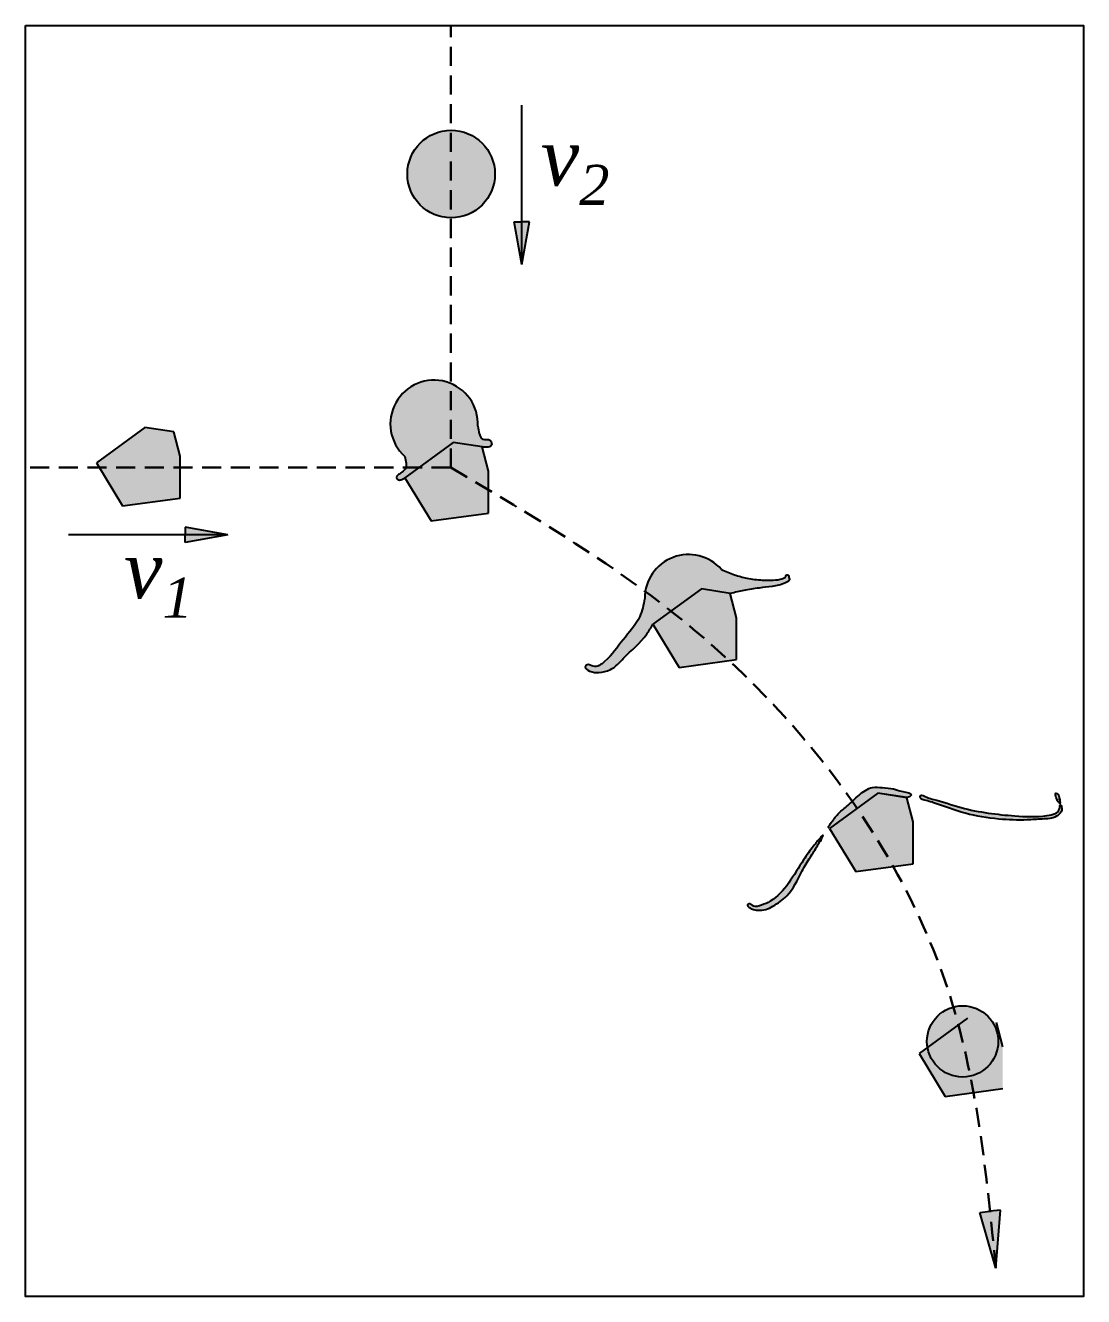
# Model space of a CAD drawing. Header units: millimetres. Extents: x -168 to 2937, y -666 to 1342.
# Drawn here: x 1407 to 1683.7, y -217.5 to 114.9 of the extents above; entities that cross this region are included whole.
import ezdxf

# ---------------------------------------------------------------- set-up
doc = ezdxf.new("R2010")
doc.units = ezdxf.units.MM
doc.linetypes.add('DASHED', pattern=[0.75, 0.5, -0.25])
doc.styles.add('说明', font='', dxfattribs={"height": 3})
doc.styles.get('说明').set_extended_font_data('SimSun')

msp = doc.modelspace()

# ---------------------------------------------------------------- hatches: boundary and pattern name
h = msp.add_hatch(color=151)
h.set_gradient(color1=(61, 117, 240), one_color=1, tint=1, name='SPHERICAL')
h.paths.add_polyline_path([(1529.370614128577, 78.98039066021141, 1), (1507.258168047257, 73.055378590045, 1)])
for color, points in [(7, [(1536.824343307369, 52.34043921584042), (1536.824343307369, 63.56803296968199), (1534.806276448172, 63.56803296968199)]), (7, [(1538.842410166565, 63.56803296968199), (1536.824343307369, 52.34043921584042), (1536.824343307369, 63.56803296968199)]), (7, [(1448.728682650579, -16.27754273888513), (1459.956276404421, -18.29560959808168), (1448.728682650579, -18.29560959808168)]), (7, [(1459.956276404421, -18.29560959808168), (1448.728682650579, -18.29560959808168), (1448.728682650579, -20.31367645727892)]), (1, [(1656.58275357558, -195.4286035727396), (1660.741740545274, -210.0589705160569), (1659.260301660123, -195.1623272197121)]), (1, [(1660.741740545274, -210.0589705160569), (1659.260301660123, -195.1623272197121), (1661.937849744667, -194.8960508666845)])]:
    msp.add_hatch(color=color).paths.add_polyline_path(points)
at = {"ltscale": 5}
h = msp.add_hatch(color=256, dxfattribs=at)
h.set_gradient(color1=(68, 128, 238), one_color=1, tint=1, name='SPHERICAL')
edge = h.paths.add_edge_path()
edge.add_spline(control_points=[(1506.18577173331, 2.193243525523826), (1506.347657254577, 1.619240012069772), (1506.648841108276, 0.5513212206569673), (1506.543550950978, -1.259338054075901), (1505.238877540619, -1.980515797791875), (1504.481437535548, -2.632626453016409), (1503.869849315161, -3.275547788808647), (1504.271596375816, -3.89680688666891), (1504.90910481753, -4.032248410740282), (1505.569791753669, -3.79416857617435), (1506.009590925546, -3.503302214839523), (1506.218094924764, -3.365405639642489)], knot_values=[0, 0, 0, 0, 1.812818347620633, 3.372701966913912, 4.907017016528528, 5.868919928585414, 6.56023384322092, 7.201159963028712, 7.619065053653676, 8.454868247370998, 9.208313753587117, 9.208313753587117, 9.208313753587117, 9.208313753587117], degree=3, periodic=0)
edge.add_line((1506.218094924764, -3.365405639642489), (1506.222086512442, -3.371987796561029))
edge.add_line((1506.222086512442, -3.371987796561029), (1510.497382303509, -0.2540531094700498))
edge.add_arc((1513.857705071097, 10.68782702286347), 11.44624435929642, 227.9130432133404, 252.927936298361, ccw=False)
h.paths.add_polyline_path([(1525.303949430393, 10.68782702286347, 1), (1502.411460711801, 10.68782702286347, 0.3294019555928284), (1510.497382303509, -0.2540531094700498), (1518.875208773287, 5.855820225406205), (1523.834530751544, 5.077171154366084, 0.1287773180685947)])
edge = h.paths.add_edge_path()
edge.add_spline(control_points=[(1526.452024758851, 4.666205847782066), (1526.819928302662, 4.638982516722336), (1527.590979611391, 4.581927928924289), (1529.156661554463, 4.773222844946298), (1528.700867456983, 7.107235762515234), (1526.317984517828, 6.160107467788315), (1525.576120654417, 8.332876454860594), (1525.388545834615, 9.461952309679535), (1525.287328695094, 10.07121227563334)], knot_values=[0, 0, 0, 0, 1.157531354853849, 2.425951261056106, 3.782001794330819, 5.889188258887334, 7.541224609760357, 9.47752481228938, 9.47752481228938, 9.47752481228938, 9.47752481228938], degree=3, periodic=0)
edge.add_arc((1513.857705071097, 10.68782702286347), 11.44624435929643, 330.6479555072956, 356.911953678209, ccw=False)
edge.add_line((1523.834530751544, 5.077171154366084), (1526.452024758852, 4.66620584778201))
for points in [[(1447.423158721404, 2.258899521769987), (1445.766616158887, 8.588239514008592), (1438.189800173323, 9.77785389163273), (1425.536677912478, 0.5500458696654935), (1432.376205338006, -10.72838426896465), (1447.423158721404, -8.67775931997403)], [(1528.108567321368, -1.663134144456538), (1526.452024758851, 4.666205847782066), (1518.875208773287, 5.855820225406205), (1506.222086512442, -3.371987796561032), (1513.06161393797, -14.65041793519117), (1528.108567321368, -12.59979298620055)], [(1592.970884943481, -39.9686306355126), (1591.314342380964, -33.63929064327399), (1583.7375263954, -32.44967626564986), (1571.084404134554, -41.67748428761709), (1577.923931560083, -52.95591442624723), (1592.970884943481, -50.90528947725662)], [(1639.157282052258, -93.34691858527897), (1637.500739489741, -87.01757859304037), (1629.923923504177, -85.82796421541623), (1617.270801243332, -95.05577223738347), (1624.11032866886, -106.3342023760136), (1639.157282052258, -104.283577427023)], [(1662.571406018526, -152.1527237004596), (1660.914863456009, -145.823383708221), (1653.338047470445, -144.6337693305969), (1640.6849252096, -153.8615773525641), (1647.524452635129, -165.1400074911943), (1662.571406018526, -163.0893825422037)]]:
    msp.add_hatch(color=256, dxfattribs=at).paths.add_polyline_path(points)
h = msp.add_hatch(color=256, dxfattribs=at)
h.set_gradient(color1=(68, 128, 238), one_color=1, tint=1, name='SPHERICAL')
edge = h.paths.add_edge_path()
edge.add_line((1583.7375263954, -32.44967626564986), (1591.314342380964, -33.63929064327397))
edge.add_spline(control_points=[(1591.314342380964, -33.63929064327399), (1592.484316768805, -33.36499705116464), (1594.970529312455, -32.78211918953563), (1598.59933396812, -32.21463355018876), (1602.381212012607, -31.81074284958573), (1604.871233097311, -31.36262730529572), (1606.990720578415, -30.24475197889429), (1606.591009407684, -29.34060303800274), (1606.463606055156, -28.7656900950691), (1605.979379091815, -28.66326830409018), (1605.666701586511, -29.58107096908033), (1603.284205098579, -30.2536138597073), (1599.886986984039, -30.21431955816191), (1595.842951574274, -29.76133124673906), (1592.257379443964, -28.76302333257098), (1590.099315055355, -27.82214029346864), (1588.969208480569, -27.329431125843)], knot_values=[0, 0, 0, 0, 3.59949483329432, 7.648978728379372, 11.08512783948279, 14.74465974192553, 16.01587967249048, 16.84299486004084, 17.37681035326708, 17.63605819142543, 18.06211837327594, 19.7799793914217, 24.43049386845184, 28.51158328284849, 31.87200057913819, 35.56634448070089, 35.56634448070089, 35.56634448070089, 35.56634448070089], degree=3, periodic=0)
edge.add_arc((1580.381616725644, -34.89711094091572), 11.44624435929641, 41.38760642859734, 179.9999999999999)
edge.add_spline(control_points=[(1568.935372366347, -34.89711094091572), (1568.611131375354, -36.54234909923296), (1567.800166447874, -40.65728361032444), (1563.006061630047, -45.71743969930736), (1559.965252734914, -50.46112559708895), (1556.011470958693, -53.35305364429107), (1554.165528193529, -51.90043312855099), (1552.956237689822, -53.05557916888983), (1554.960364460562, -54.29653281344489), (1557.076032132634, -54.37144313450435), (1560.623168400822, -53.66221468648619), (1564.278756505726, -49.39135305520022), (1568.580764806507, -45.97151079424901), (1570.570903842195, -42.55819575506172), (1571.084404134554, -41.67748428761709)], knot_values=[0, 0, 0, 0, 4.962384922444637, 12.41150946533663, 19.87223979919835, 23.08948228959864, 24.74046557878703, 25.44031566594234, 27.01497201734206, 29.51762761520648, 32.57893451890985, 37.14157248387832, 45.89133321796434, 48.93405759136629, 48.93405759136629, 48.93405759136629, 48.93405759136629], degree=3, periodic=0)
edge.add_line((1571.084404134554, -41.67748428761709), (1583.7375263954, -32.44967626564986))
h = msp.add_hatch(color=256, dxfattribs=at)
h.set_gradient(color1=(68, 128, 238), one_color=1, tint=1, name='SPHERICAL')
edge = h.paths.add_edge_path()
edge.add_spline(control_points=[(1614.711779461618, -98.51868886787675), (1614.803523270745, -98.47944339576483), (1615.012596594373, -98.35047076274775), (1615.170028258227, -97.84987324579966), (1615.32428792926, -97.39910661771204), (1615.562066557595, -97.11230220513313), (1615.578052682607, -96.69818099328079), (1615.004798719303, -97.23214509742097), (1614.657316437934, -97.71993695408177), (1613.843290298221, -98.6401011447423), (1612.441937936932, -100.4634211522439), (1608.552422235181, -105.7512810764735), (1605.197955985799, -112.7164454440482), (1599.666125553273, -115.0971665752011), (1597.658388155772, -115.7280415669785), (1596.7846880108, -114.9799377919815), (1596.24239493737, -114.6158517946671), (1595.497343809432, -115.1140201064292), (1596.359539019272, -115.7890263483478), (1597.154679599325, -116.3157913335115), (1598.712629453742, -116.4873881955097), (1600.593941888848, -116.4447096321272), (1603.161151184985, -114.9753938577425), (1607.238327124297, -112.3486190809796), (1609.468260462862, -107.0979228575072), (1612.116329176116, -102.739997569815), (1613.734637783497, -100.2497124452748), (1614.513877238919, -98.87232687693619), (1614.711779461618, -98.5186888678767)], knot_values=[0.2416253327434649, 0.2416253327434649, 0.2416253327434649, 0.2416253327434649, 0.4398426881751445, 0.7520437936799206, 1.225060360504775, 1.377127263806531, 1.527998269847219, 1.815989240292576, 2.311132356773794, 3.074338884808173, 4.101995781663767, 6.997972567788008, 16.26370167663839, 17.95526860929146, 19.35226278395657, 19.90840308197157, 20.19604877666119, 20.58587956864591, 21.12636661991543, 21.75681720830566, 22.69018762586683, 24.10014133058093, 25.47849191405642, 28.49510909741259, 33.63970312095778, 36.40183872820337, 38.75640981781866, 39.5669131822231, 39.5669131822231, 39.5669131822231, 39.5669131822231], degree=3, periodic=0)
edge = h.paths.add_edge_path()
edge.add_spline(control_points=[(1641.431031416182, -87.45781208339473), (1641.27306560631, -87.37118872530787), (1640.952446340631, -87.17938758572836), (1641.003891306423, -85.95171166787269), (1642.951702461889, -87.14090117800673), (1646.066059144687, -87.78188283828216), (1653.961435866671, -90.61243115454856), (1663.738723477236, -91.72465613049418), (1672.04898298124, -92.1836790889739), (1676.105261900092, -91.31878905428805), (1677.49032936776, -90.50562355479703), (1677.516356523166, -88.43015921112747), (1678.243750277154, -89.87788841169107), (1677.768183387572, -91.04309331454446), (1675.951798332081, -92.5046194605605), (1672.784159633628, -92.5644140529101), (1667.819304744623, -93.0008899565904), (1661.013810299356, -92.69870825207958), (1652.707773515991, -91.4615997710426), (1646.261203205397, -88.8142774851333), (1642.443593722063, -87.74131056051142), (1641.431031416182, -87.45781208339471)], knot_values=[0.02650214449940622, 0.02650214449940622, 0.02650214449940622, 0.02650214449940622, 0.3668574997350582, 0.7424949367487237, 1.894262582381526, 3.12743490577737, 8.12242620322511, 17.58464728776416, 23.17580160712411, 24.67992875881717, 25.67628525251004, 26.50836299837643, 26.87204994215041, 28.05937614435399, 28.88171169764193, 31.40152650018397, 34.03913014757348, 38.99145816997297, 44.92134597814604, 50.74911677990956, 52.85198639205628, 52.85198639205628, 52.85198639205628, 52.85198639205628], degree=3, periodic=0)
edge = h.paths.add_edge_path()
edge.add_spline(control_points=[(1676.819615040473, -87.5191219164496), (1676.699707682839, -87.36746656241077), (1676.444289140481, -87.00298345852359), (1676.380329847365, -86.47896614144064), (1676.370559120469, -85.69267538553053), (1676.900593427264, -86.04751863114602), (1677.22918578912, -86.33373889849814), (1677.283415447103, -87.0680044167719), (1677.477688693828, -87.53557628971917), (1677.575839790786, -88.79526744108658), (1677.278118997103, -88.10874371566574), (1676.811896209328, -88.04295643873209), (1676.799378902027, -87.73858003250125), (1676.819615040474, -87.51912191644941)], knot_values=[0.1868898004369511, 0.1868898004369511, 0.1868898004369511, 0.1868898004369511, 0.5621418679398663, 1.07692809335365, 1.35700434055612, 1.70783844608255, 1.903242181271047, 2.282936180767239, 2.987280167654283, 3.401668235215446, 3.696559708100472, 3.902571742792467, 4.267062218152997, 4.267062218152997, 4.267062218152997, 4.267062218152997], degree=3, periodic=0)
h = msp.add_hatch(color=256, dxfattribs=at)
h.set_gradient(color1=(68, 128, 238), one_color=1, tint=1, name='SPHERICAL')
edge = h.paths.add_edge_path()
edge.add_line((1629.923923504177, -85.82796421541623), (1637.488614867077, -86.97125267250227))
edge.add_spline(control_points=[(1637.488614867077, -86.97125267250227), (1637.726488876398, -86.94346931915618), (1638.174337223204, -86.89116125531879), (1639.255505361314, -85.7725513275559), (1635.905100808865, -85.53082013705269), (1634.012904152591, -84.54688987457126), (1631.149664395277, -84.40299718789737), (1627.939925120137, -84.07533932340077), (1624.707495876843, -86.37717166304787), (1622.142604053848, -89.09978654119496), (1619.358066544558, -91.17720697740808), (1618.183191346685, -92.94067102691884), (1617.351182564732, -93.98674939184463), (1617.197646097716, -94.39235723016479), (1616.819133617482, -94.69078526559713), (1617.06893982042, -94.89265054069226), (1617.270801243332, -95.05577223738347)], knot_values=[0, 0, 0, 0, 0.7208841939292309, 1.357217610332115, 3.759362072122288, 6.271724954901459, 9.23753533509026, 11.82494156879094, 15.81942282403566, 20.30147637166521, 23.27190160786705, 26.08835187345194, 26.62385453625799, 27.25407506290964, 27.38614164799694, 27.94218025679683, 27.94218025679683, 27.94218025679683, 27.94218025679683], degree=3, periodic=0)
edge.add_line((1617.270801243332, -95.05577223738347), (1629.923923504177, -85.82796421541623))
h = msp.add_hatch(color=256, dxfattribs=at)
h.set_gradient(color1=(68, 128, 238), one_color=1, tint=1, name='SPHERICAL')
h.paths.add_polyline_path([(1642.737786524004, -150.7337842607231, 1), (1661.378752351644, -150.7337842607231, 1)])

# ---------------------------------------------------------------- linework, layer by layer
at = {"color": 1, "linetype": 'DASHED', "lineweight": 30, "ltscale": 10}
for q in [(1518.201834952059, 114.8809790400505), (1406.989833178264, -0.7040620216967)]:
    msp.add_line((1518.201834952059, -0.7040620216967), q, dxfattribs=at)
at = {"color": 7}
for p, q in [((1536.824343307369, 52.34043921584042), (1536.824343307369, 94.01386903628145)), ((1536.824343307369, 52.34043921584042), (1534.806276448172, 63.56803296968199)), ((1534.806276448172, 63.56803296968199), (1536.824343307369, 63.56803296968199)), ((1536.824343307369, 52.34043921584042), (1538.842410166565, 63.56803296968199)), ((1538.842410166565, 63.56803296968199), (1536.824343307369, 63.56803296968199)), ((1459.956276404421, -18.29560959808168), (1448.728682650579, -16.27754273888513)), ((1448.728682650579, -16.27754273888513), (1448.728682650579, -18.29560959808168)), ((1459.956276404421, -18.29560959808168), (1418.28284658398, -18.29560959808168)), ((1459.956276404421, -18.29560959808168), (1448.728682650579, -20.31367645727892)), ((1448.728682650579, -20.31367645727892), (1448.728682650579, -18.29560959808168))]:
    msp.add_line(p, q, dxfattribs=at)
at = {"ltscale": 5}
for p, q in [((1438.189800173323, 9.77785389163273), (1425.536677912478, 0.550045869665496)), ((1445.766616158887, 8.588239514008592), (1438.189800173323, 9.77785389163273)), ((1447.423158721404, 2.25889952176999), (1445.766616158887, 8.588239514008592)), ((1518.875208773287, 5.855820225406205), (1506.222086512442, -3.371987796561029)), ((1526.452024758851, 4.666205847782066), (1518.875208773287, 5.855820225406205)), ((1528.108567321368, -1.663134144456535), (1526.452024758851, 4.666205847782066)), ((1425.536677912478, 0.550045869665496), (1432.376205338006, -10.72838426896465)), ((1447.423158721404, -8.67775931997403), (1447.423158721404, 2.25889952176999)), ((1528.108567321368, -12.59979298620055), (1528.108567321368, -1.663134144456535)), ((1506.222086512442, -3.371987796561029), (1513.06161393797, -14.65041793519117)), ((1432.376205338006, -10.72838426896465), (1447.423158721404, -8.67775931997403)), ((1513.06161393797, -14.65041793519117), (1528.108567321368, -12.59979298620055)), ((1583.7375263954, -32.44967626564986), (1571.084404134554, -41.67748428761709)), ((1591.314342380964, -33.63929064327399), (1583.7375263954, -32.44967626564986)), ((1592.970884943481, -39.9686306355126), (1591.314342380964, -33.63929064327399)), ((1571.084404134554, -41.67748428761709), (1577.923931560083, -52.95591442624723)), ((1592.970884943481, -50.90528947725662), (1592.970884943481, -39.9686306355126)), ((1577.923931560083, -52.95591442624723), (1592.970884943481, -50.90528947725662)), ((1629.923923504177, -85.82796421541623), (1617.270801243332, -95.05577223738347)), ((1629.923923504177, -85.82796421541623), (1617.270801243332, -95.05577223738347)), ((1637.500739489741, -87.01757859304037), (1629.923923504177, -85.82796421541623)), ((1637.488614867077, -86.97125267250227), (1629.923923504177, -85.82796421541623)), ((1639.157282052258, -93.34691858527897), (1637.500739489741, -87.01757859304037)), ((1617.270801243332, -95.05577223738347), (1624.11032866886, -106.3342023760136)), ((1639.157282052258, -104.283577427023), (1639.157282052258, -93.34691858527897)), ((1624.11032866886, -106.3342023760136), (1639.157282052258, -104.283577427023)), ((1653.338047470445, -144.6337693305969), (1640.6849252096, -153.8615773525641)), ((1662.571406018526, -152.1527237004596), (1660.914863456009, -145.823383708221)), ((1640.6849252096, -153.8615773525641), (1647.524452635129, -165.1400074911943)), ((1647.524452635129, -165.1400074911943), (1662.571406018526, -163.0893825422037))]:
    msp.add_line(p, q, dxfattribs=at)
at = {"color": 1}
for p, q in [((1656.58275357558, -195.4286035727396), (1659.260301660123, -195.1623272197121)), ((1660.741740545274, -210.0589705160569), (1656.58275357558, -195.4286035727396)), ((1661.937849744667, -194.8960508666845), (1659.260301660123, -195.1623272197121)), ((1660.741740545274, -210.0589705160569), (1661.937849744667, -194.8960508666845))]:
    msp.add_line(p, q, dxfattribs=at)
at = {"ltscale": 5}
msp.add_lwpolyline([(1406.989833178264, 114.8809790400505), (1683.688578900212, 114.8809790400505), (1683.688578900212, -217.4518448440131), (1406.989833178264, -217.4518448440131)], close=True, dxfattribs=at)
msp.add_circle((1518.314391087917, 76.01788462512826), 11.44624435929643)
msp.add_circle((1652.058269437824, -150.7337842607231), 9.32048291381984, dxfattribs=at)
for centre, start, end in [((1513.857705071097, 10.68782702286347), 356.9119536781538, 227.91304321334), ((1580.381616725644, -34.89711094091572), 41.38760642859718, 180.0000000000049)]:
    msp.add_arc(centre, 11.44624435929643, start, end)
for points in [[(1525.287328695094, 10.07121227563334), (1525.672457594935, 8.17359951091521), (1526.502335254558, 6.745129289081888), (1528.577025782382, 6.376491241446274), (1528.807546147423, 5.040177876214784), (1527.608838800721, 4.6254614002778), (1526.452024758851, 4.666205847782066)], [(1506.18577173331, 2.193243525523826), (1506.56350782133, 0.4202162247534034), (1506.306929073262, -1.118420916283867), (1505.134004895982, -2.107547574415094), (1504.400930001106, -2.730330370200136), (1504.034396174899, -3.316477009544997), (1504.364275894239, -3.86599103286062), (1504.767471069776, -3.975892421359731), (1505.573854178386, -3.756089644361055), (1506.218094924764, -3.365405639642489)], [(1588.969208480569, -27.329431125843), (1592.390641958095, -28.7229768989977), (1595.629804708505, -29.61753214131832), (1599.678754525286, -30.12870353086501), (1604.324389167682, -29.91571604195533), (1605.816104852957, -29.06375900549838), (1606.071828990354, -28.7229768989977), (1606.32755312775, -28.76557510486137), (1606.583277265147, -29.23415182895351), (1606.753757609258, -30.04350711913722), (1605.773482956313, -30.8528659497305), (1602.235981414327, -31.79001939791479), (1598.826338319807, -32.21599437573414), (1594.828194383223, -32.8587734037923), (1591.314342380964, -33.63929064327399)], [(1568.935372366347, -34.89711094091572), (1567.613638995086, -39.68023596685853), (1563.282392442984, -45.74074417660623), (1558.456152492754, -51.43019977950954), (1555.486155891665, -52.66703826191534), (1553.877409241589, -52.2959856550705), (1553.382408600996, -52.79072246419665), (1554.496154610481, -53.90387674432114), (1556.971150570978, -54.27492935116553), (1559.941147172067, -53.5328241374763), (1563.406144413748, -50.56441390394812), (1569.46988958669, -44.25653728963735), (1571.084404134554, -41.67748428761709)], [(1617.270801243332, -95.05577223738347), (1616.957342339355, -94.59650929527511), (1617.050755631268, -94.5031522398876), (1617.393266206639, -93.9741301061617), (1617.704648674657, -93.5384650278233), (1619.446424891012, -91.32518517415515), (1621.676951502113, -89.36350805468915), (1624.978116981011, -86.33182362441853), (1628.457729513674, -84.37014650495253), (1631.045135747375, -84.37014650495253), (1633.989421603675, -84.72681442841754), (1636.398388026075, -85.44015027534711), (1638.628907394712, -86.33182362441853), (1638.18600903525, -86.78872761872931), (1637.488614867077, -86.97125267250227)], [(1641.467999332155, -87.47799196013544), (1641.045151732397, -87.1258345182424), (1641.045151732397, -86.5623783627219), (1642.736531267733, -86.91453580461494), (1644.498383592414, -87.47799196013544), (1651.68676019721, -89.5909525433368), (1665.711149460087, -91.7743371800576), (1674.097585211119, -91.70390781592447), (1676.282285135558, -91.14045166040397), (1677.339398703104, -90.08397402411047), (1677.691773513519, -88.88663234893635), (1677.949232220881, -89.36758811448509), (1677.554304317225, -91.10423858288742), (1676.606468657495, -91.89362950448218), (1672.894115944785, -92.60407814754863), (1668.944804317141, -92.84089436190412), (1661.520088028025, -92.60407814754863), (1652.752619039218, -91.10423858288742), (1644.459057016581, -88.34138097853553), (1641.329259083549, -87.42932018195175)], [(1677.004832197824, -87.74471240868068), (1676.52108663493, -87.05406194738701), (1676.382880880117, -86.29435141069756), (1676.451975283841, -85.87995782009828), (1676.935720846734, -86.08715461539792), (1677.143037952638, -86.29435141069756), (1677.281260654814, -86.84686515208618), (1677.488577760715, -87.88284084402822), (1677.488577760715, -88.50442294536997), (1677.212149303724, -88.15909771472262), (1676.935720846734, -88.02096927937593), (1676.843527185644, -87.31263128677493)], [(1614.34491625576, -98.62999301707929), (1614.946699775554, -98.35953937304417), (1615.144842708319, -97.93522130682287), (1615.427885417363, -97.28459673154053), (1615.541106846457, -97.08657986376589), (1615.541106846457, -96.86027335470486), (1615.173142633745, -97.08657986376589), (1614.691956991937, -97.65234082580342), (1613.956028566513, -98.52926659953242), (1613.0016638261, -99.73978921889112), (1610.467228969128, -103.2677735490362), (1601.752807402915, -114.0950429454796), (1599.438710007555, -115.1357639897522), (1597.356020178991, -115.3670359229917), (1596.661786614905, -114.9044920565121), (1596.26629379911, -114.7320086213079), (1595.779665446117, -115.0562322330596), (1596.26629379911, -115.7046741459486), (1597.077333811635, -116.1910042529611), (1598.456110523884, -116.4341719617752), (1600.564818901928, -116.2720601558993), (1602.430213103474, -115.3804505341969), (1606.079904023533, -112.7056216690897), (1610.135114949854, -106.1401307054212), (1612.243823327899, -102.5736922186116), (1614.109217529445, -99.57463974175276), (1614.959725345837, -98.07427442629624)]]:
    msp.add_spline(points, degree=3, dxfattribs=at)
at = {"color": 1, "linetype": 'DASHED', "lineweight": 30, "ltscale": 10}
msp.add_spline([(1518.201834952059, -0.7040620216967), (1581.711582452368, -43.01843326412927), (1648.039785251241, -136.7140580022337), (1660.741740545273, -210.0589705160569)], degree=3, dxfattribs=at)

# ---------------------------------------------------------------- texts
at = {"ltscale": 5, "char_height": 15, "attachment_point": 1, "style": '说明'}
for s, insert in [('\\A1;{\\fTimes New Roman|b0|i1|c0|p18;v\\fTimes New Roman|b0|i1|c186|p18;\\H0.7x;\\S^ 2;}', (1541.738695066361, 88.03048489680273)), ('\\A1;{\\fTimes New Roman|b0|i1|c0|p18;v\\H0.7x;\\S^ 1;}', (1432.760755595115, -19.87106345643724))]:
    msp.add_mtext_dynamic_manual_height_columns(s, width=58.52361568734432, gutter_width=15, heights=[0], dxfattribs=dict(at, insert=insert))

doc.saveas('drawing.dxf')
